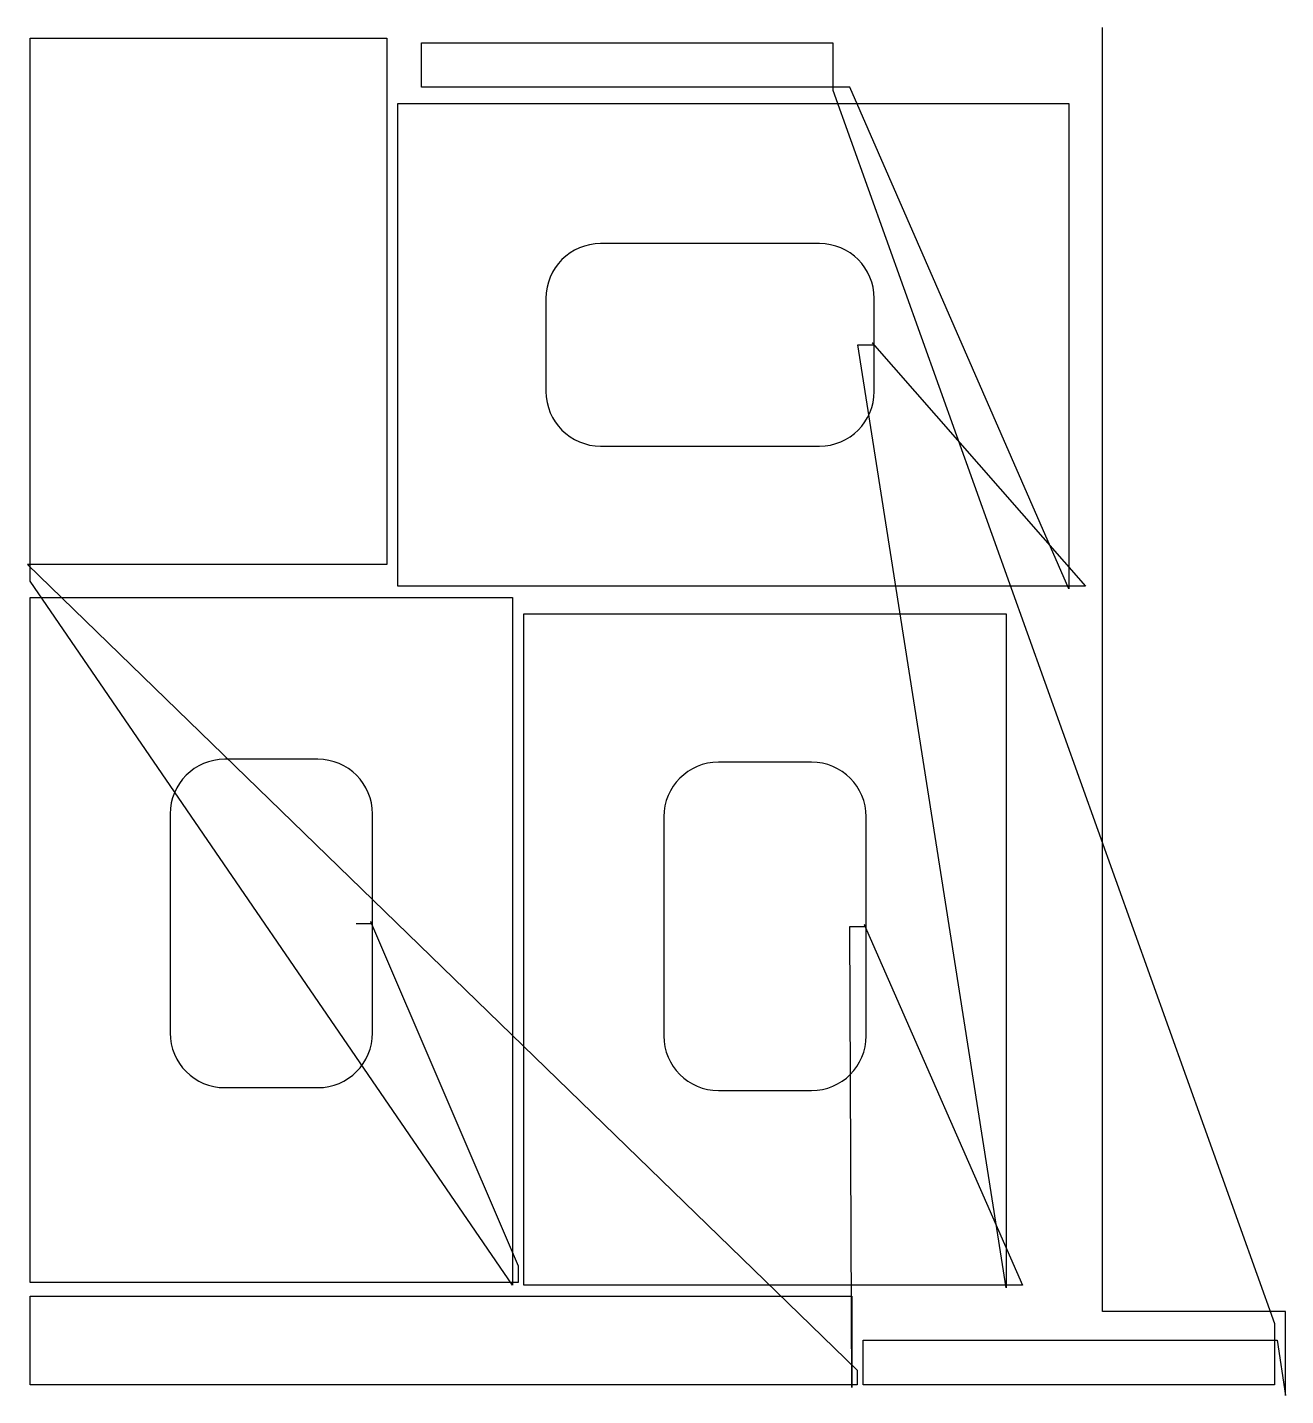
# Model space of a CAD drawing. Header units: metres. Extents: x 15 to 2314, y 0 to 2500.
import ezdxf

# ---------------------------------------------------------------- set-up
doc = ezdxf.new("R2010")
doc.units = ezdxf.units.M

msp = doc.modelspace()

# ---------------------------------------------------------------- linework, layer by layer
at = {"layer": 'TOOL_0'}
for p, q in [((1979.732, 2499.002), (1979.732, 2500.002)), ((20, 1518.501), (20, 2480.001)), ((20, 2480.001), (671.5, 2480.001)), ((671.5, 2480.001), (671.5, 1518.501)), ((1979.732, 153.679), (1979.732, 2499.002)), ((735.274, 2390.481), (735.274, 2471.981)), ((735.274, 2471.981), (1486.774, 2471.981)), ((1486.774, 2471.981), (1486.774, 2390.481)), ((1486.774, 2390.481), (735.274, 2390.481)), ((1517.663, 2390.481), (1486.774, 2390.481)), ((1486.774, 2390.481), (1486.774, 2385.436)), ((1486.774, 2385.436), (2293.562, 131.503)), ((1918.237, 1474.138), (1517.663, 2390.481)), ((691.737, 1479.138), (691.737, 2360.638)), ((691.737, 2360.638), (1918.237, 2360.638)), ((1918.237, 2360.638), (1918.237, 1479.138)), ((1462.489, 2104.887), (1062.488, 2104.887)), ((962.488, 2004.887), (962.488, 1834.887)), ((1562.488, 1919.887), (1562.488, 2004.887)), ((1803.597, 196.673), (1532.488, 1919.887)), ((1532.488, 1919.887), (1562.488, 1919.887)), ((1562.488, 1919.887), (1558.952, 1923.423)), ((1558.952, 1923.423), (1948.237, 1479.138)), ((1562.488, 1834.886), (1562.488, 1919.887)), ((1062.488, 1734.887), (1462.488, 1734.887)), ((20, 1518.501), (14.922, 1518.501)), ((14.922, 1518.501), (1531.373, 46.698)), ((20, 1488.375), (20, 1518.501)), ((671.5, 1518.501), (20, 1518.501)), ((901.5, 201.794), (20, 1488.375)), ((1918.237, 1479.138), (691.737, 1479.138)), ((1948.237, 1479.138), (1918.237, 1479.138)), ((1918.237, 1479.138), (1918.237, 1474.138)), ((20, 206.984), (20, 1458.484)), ((20, 1458.484), (901.5, 1458.484)), ((901.5, 1458.484), (901.5, 206.984)), ((922.097, 201.673), (922.097, 1428.173)), ((922.097, 1428.173), (1803.597, 1428.173)), ((1803.597, 1428.173), (1803.597, 201.673)), ((545.75, 1162.733), (375.75, 1162.733)), ((1447.848, 1157.423), (1277.847, 1157.423)), ((275.75, 1062.733), (275.75, 662.733)), ((645.75, 862.733), (645.75, 1062.733)), ((1177.847, 1057.423), (1177.847, 657.423)), ((1547.847, 857.423), (1547.847, 1057.423)), ((615.75, 862.733), (645.75, 862.733)), ((645.75, 862.733), (642.214, 866.269)), ((642.214, 866.269), (911.751, 237.448)), ((645.75, 662.732), (645.75, 862.733)), ((1521.5, 14.838), (1517.847, 857.423)), ((1517.847, 857.423), (1547.847, 857.423)), ((1547.847, 857.423), (1544.311, 860.959)), ((1544.311, 860.959), (1833.597, 201.673)), ((1547.847, 657.422), (1547.847, 857.423)), ((375.75, 562.733), (545.75, 562.733)), ((1277.847, 557.423), (1447.847, 557.423)), ((911.751, 237.448), (911.751, 206.548)), ((901.5, 206.984), (20, 206.984)), ((911.751, 206.548), (901.5, 206.984)), ((901.5, 206.984), (901.5, 201.794)), ((1803.597, 201.673), (922.097, 201.673)), ((1833.597, 201.673), (1803.597, 201.673)), ((1803.597, 201.673), (1803.597, 196.673)), ((20, 20.002), (20, 181.502)), ((20, 181.502), (1521.5, 181.502)), ((1521.5, 181.502), (1521.5, 20.002)), ((2314.194, 153.679), (1979.732, 153.679)), ((2314.194, 1.002), (2314.194, 153.679)), ((2293.562, 131.503), (2293.562, 101.503)), ((1542.062, 20.003), (1542.062, 101.503)), ((1542.062, 101.503), (2293.562, 101.503)), ((2293.562, 101.503), (2293.562, 20.003)), ((2293.562, 101.503), (2298.562, 101.503)), ((2298.562, 101.503), (2314.194, 0.002)), ((1531.373, 46.698), (1531.373, 19.437)), ((1521.5, 20.002), (20, 20.002)), ((1531.373, 19.437), (1521.5, 20.002)), ((1521.5, 20.002), (1521.5, 14.838)), ((2293.562, 20.003), (1542.062, 20.003)), ((2314.194, 0.002), (2314.194, 1.002)), ((2314.194, 1.002), (2314.194, 0.002)), ((2314.194, 0.002), (2314.194, 1.002))]:
    msp.add_line(p, q, dxfattribs=at)
for centre, start, end in [((1062.488, 2004.887), 90, 180), ((1462.488, 2004.887), 0, 89.999427), ((1062.488, 1834.887), 180, 270), ((1462.488, 1834.887), 270, 359.999427), ((375.75, 1062.733), 90, 180), ((545.75, 1062.733), 0, 90), ((1277.847, 1057.423), 90, 180), ((1447.847, 1057.423), 0, 89.999427), ((375.75, 662.733), 180, 270), ((545.75, 662.733), 270, 359.999427), ((1277.847, 657.423), 180, 270), ((1447.847, 657.423), 270, 359.999427)]:
    msp.add_arc(centre, 100, start, end, dxfattribs=at)

doc.saveas('drawing.dxf')
